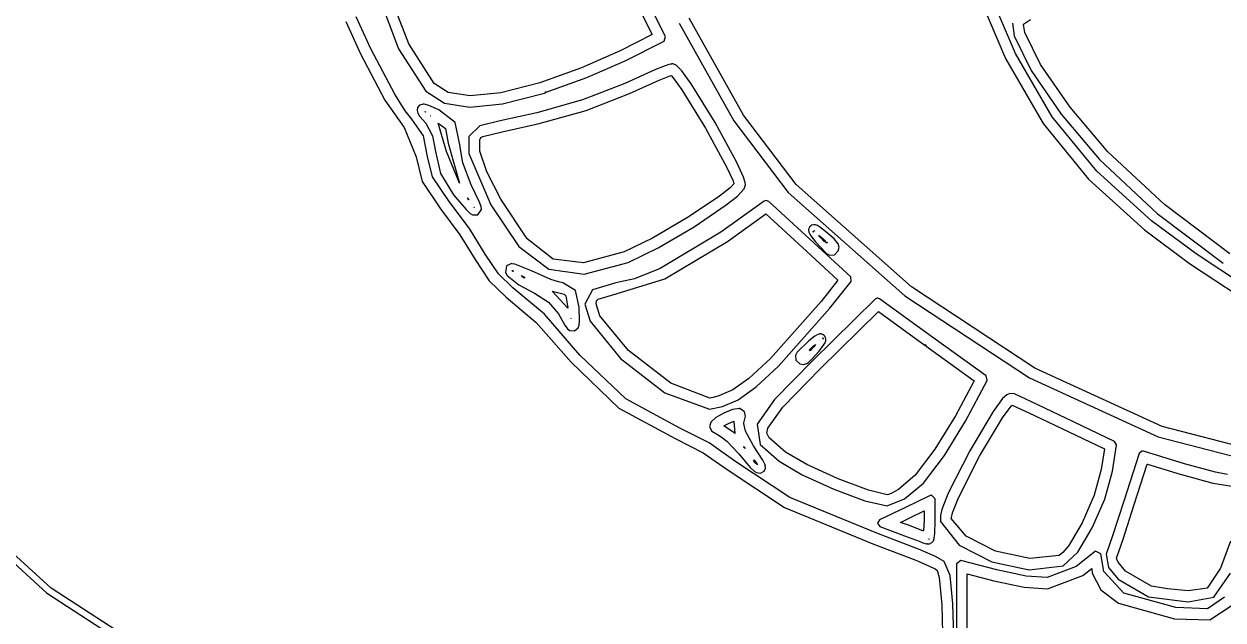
# Model space of a CAD drawing. Extents: x 23 to 528, y 384 to 592.
# Drawn here: x 437.21 to 465.47, y 411.45 to 425.49 of the extents above; entities that cross this region are included whole.
import ezdxf

# ---------------------------------------------------------------- set-up
doc = ezdxf.new("R2010")
doc.units = 0
doc.layers.get('0').update_dxf_attribs({"linetype": 'CONTINUOUS'})

msp = doc.modelspace()

# ---------------------------------------------------------------- linework, layer by layer
at = {"color": 0}
for p, q in [((459.56, 426.512), (460.34, 424.67)), ((460.576, 424.79), (459.807, 426.604)), ((445.558, 426.173), (446.042, 424.903)), ((446.282, 425.016), (445.809, 426.24)), ((451.563, 426.138), (452.018, 425.235)), ((452.332, 425.189), (451.795, 426.254)), ((444.796, 425.545), (445.146, 424.783)), ((445.389, 424.9), (445.043, 425.655)), ((454.166, 423.34), (452.889, 425.623)), ((460.767, 425.478), (460.929, 425.591)), ((452.656, 425.506), (453.94, 423.203)), ((460.506, 425.503), (460.548, 425.207)), ((460.749, 425.464), (460.76, 425.471)), ((460.756, 425.468), (460.749, 425.464)), ((460.76, 425.471), (460.756, 425.468)), ((460.767, 425.475), (460.767, 425.478)), ((460.767, 425.471), (460.767, 425.475)), ((460.798, 425.284), (460.767, 425.471)), ((461.172, 424.529), (460.798, 425.284)), ((446.878, 424.085), (446.282, 425.016)), ((452.018, 425.235), (451.263, 424.854)), ((451.379, 424.617), (452.296, 425.08)), ((452.296, 425.08), (452.332, 425.189)), ((460.548, 425.207), (460.95, 424.392)), ((445.146, 424.783), (445.721, 423.693)), ((445.953, 423.831), (445.389, 424.9)), ((446.042, 424.903), (446.684, 423.905)), ((451.263, 424.854), (450.353, 424.455)), ((461.444, 423.298), (460.576, 424.79)), ((450.353, 424.455), (449.372, 424.102)), ((450.476, 424.222), (451.379, 424.617)), ((452.325, 424.501), (452.078, 424.402)), ((452.409, 424.529), (452.325, 424.501)), ((452.466, 424.54), (452.409, 424.529)), ((452.469, 424.54), (452.466, 424.54)), ((452.476, 424.543), (452.469, 424.54)), ((452.48, 424.543), (452.476, 424.543)), ((452.483, 424.543), (452.476, 424.543)), ((452.476, 424.543), (452.48, 424.543)), ((452.487, 424.543), (452.483, 424.543)), ((452.49, 424.543), (452.487, 424.543)), ((452.487, 424.543), (452.487, 424.543)), ((452.501, 424.543), (452.49, 424.543)), ((452.522, 424.536), (452.501, 424.543)), ((452.526, 424.536), (452.522, 424.536)), ((452.579, 424.519), (452.526, 424.536)), ((452.624, 424.48), (452.579, 424.519)), ((452.716, 424.385), (452.624, 424.48)), ((460.34, 424.67), (461.232, 423.143)), ((461.864, 423.524), (461.172, 424.529)), ((449.499, 423.87), (450.476, 424.222)), ((452.078, 424.402), (451.369, 424.085)), ((451.481, 423.845), (452.18, 424.159)), ((452.18, 424.159), (452.416, 424.254)), ((452.416, 424.254), (452.466, 424.272)), ((452.466, 424.272), (452.515, 424.219)), ((452.515, 424.219), (452.72, 423.933)), ((452.935, 424.078), (452.716, 424.385)), ((460.95, 424.392), (461.656, 423.362)), ((446.684, 423.905), (447.121, 423.623)), ((447.213, 423.87), (446.878, 424.085)), ((447.728, 423.792), (447.213, 423.87)), ((448.448, 423.866), (447.728, 423.792)), ((449.372, 424.102), (448.448, 423.866)), ((448.493, 423.605), (449.449, 423.848)), ((449.449, 423.848), (449.485, 423.859)), ((449.485, 423.859), (449.52, 423.884)), ((449.52, 423.884), (449.499, 423.87)), ((451.369, 424.085), (450.377, 423.7)), ((450.462, 423.45), (451.481, 423.845)), ((452.72, 423.933), (453.277, 423.033)), ((453.503, 423.168), (452.935, 424.078)), ((445.721, 423.693), (446.176, 423.044)), ((446.197, 423.439), (445.953, 423.831)), ((446.536, 423.573), (446.49, 423.517)), ((446.595, 423.591), (446.536, 423.573)), ((446.617, 423.598), (446.595, 423.591)), ((446.62, 423.598), (446.617, 423.598)), ((446.624, 423.598), (446.62, 423.598)), ((446.627, 423.598), (446.624, 423.598)), ((446.631, 423.598), (446.627, 423.598)), ((446.638, 423.594), (446.631, 423.598)), ((446.645, 423.594), (446.638, 423.594)), ((446.673, 423.591), (446.645, 423.594)), ((446.754, 423.563), (446.673, 423.591)), ((446.987, 423.46), (446.754, 423.563)), ((447.121, 423.623), (447.724, 423.527)), ((447.724, 423.527), (448.493, 423.605)), ((450.377, 423.7), (449.301, 423.393)), ((446.352, 423.242), (446.197, 423.439)), ((446.49, 423.517), (446.476, 423.45)), ((446.476, 423.45), (446.493, 423.386)), ((446.493, 423.386), (446.536, 423.316)), ((446.536, 423.316), (446.684, 423.15)), ((446.663, 423.422), (446.673, 423.418)), ((446.666, 423.418), (446.663, 423.422)), ((446.673, 423.407), (446.666, 423.418)), ((446.673, 423.418), (446.673, 423.407)), ((446.797, 423.326), (446.8, 423.323)), ((446.8, 423.319), (446.797, 423.326)), ((446.8, 423.323), (446.8, 423.319)), ((447.372, 423.164), (446.987, 423.46)), ((449.301, 423.393), (448.433, 423.203)), ((449.358, 423.139), (450.462, 423.45)), ((455.411, 421.704), (454.166, 423.34)), ((462.492, 422.017), (461.444, 423.298)), ((461.656, 423.362), (462.562, 422.296)), ((462.753, 422.476), (461.864, 423.524)), ((446.176, 423.044), (446.458, 422.36)), ((446.627, 422.854), (446.352, 423.242)), ((446.684, 423.15), (446.839, 422.854)), ((446.977, 423.15), (447.146, 423.023)), ((447.174, 422.483), (446.977, 423.15)), ((447.146, 423.023), (447.213, 422.681)), ((447.477, 422.677), (447.372, 423.164)), ((447.954, 423.086), (447.7, 422.839)), ((448.433, 423.203), (447.954, 423.086)), ((448.486, 422.942), (449.358, 423.139)), ((453.277, 423.033), (453.778, 422.109)), ((454.011, 422.226), (453.503, 423.168)), ((453.94, 423.203), (455.221, 421.52)), ((461.232, 423.143), (462.301, 421.834)), ((446.723, 422.363), (446.627, 422.854)), ((446.839, 422.854), (446.913, 422.48)), ((447.7, 422.839), (447.7, 422.434)), ((447.954, 422.758), (447.978, 422.811)), ((447.957, 422.487), (447.954, 422.758)), ((447.978, 422.811), (448.024, 422.832)), ((448.024, 422.832), (448.486, 422.942)), ((446.913, 422.48), (447.026, 421.961)), ((447.474, 421.735), (447.174, 422.483)), ((447.213, 422.681), (447.474, 421.735)), ((447.559, 422.219), (447.477, 422.677)), ((447.7, 422.434), (448.215, 421.227)), ((448.12, 422.007), (447.957, 422.487)), ((464.093, 421.231), (462.753, 422.476)), ((446.458, 422.36), (446.599, 421.778)), ((446.842, 421.887), (446.723, 422.363)), ((447.749, 421.7), (447.559, 422.219)), ((454.166, 421.88), (454.011, 422.226)), ((462.562, 422.296), (463.92, 421.026)), ((447.234, 421.308), (446.842, 421.887)), ((447.026, 421.961), (447.333, 421.46)), ((448.448, 421.358), (448.12, 422.007)), ((453.778, 422.109), (453.923, 421.788)), ((454.205, 421.753), (454.166, 421.88)), ((463.786, 420.846), (462.492, 422.017)), ((446.599, 421.778), (447.029, 421.136)), ((447.943, 421.305), (447.749, 421.7)), ((453.856, 421.626), (453.605, 421.432)), ((453.944, 421.718), (453.856, 421.626)), ((453.923, 421.788), (453.944, 421.718)), ((454.025, 421.432), (454.187, 421.601)), ((454.187, 421.601), (454.216, 421.696)), ((454.216, 421.696), (454.205, 421.753)), ((458.128, 419.298), (455.411, 421.704)), ((462.301, 421.834), (463.621, 420.638)), ((447.71, 420.673), (447.234, 421.308)), ((447.333, 421.46), (447.636, 421.118)), ((447.664, 421.386), (447.675, 421.393)), ((447.696, 421.347), (447.664, 421.386)), ((447.675, 421.393), (447.696, 421.347)), ((447.985, 421.185), (447.943, 421.305)), ((449.072, 420.426), (448.448, 421.358)), ((453.605, 421.432), (452.868, 420.938)), ((454.66, 421.312), (453.637, 420.582)), ((453.76, 421.224), (454.025, 421.432)), ((454.706, 421.33), (454.66, 421.312)), ((454.766, 421.308), (454.706, 421.33)), ((455.729, 420.419), (454.766, 421.308)), ((455.221, 421.52), (457.969, 419.086)), ((447.029, 421.136), (447.488, 420.518)), ((447.636, 421.118), (447.731, 421.026)), ((447.731, 421.026), (447.784, 420.991)), ((447.784, 421.252), (447.781, 421.252)), ((447.781, 421.252), (447.784, 421.252)), ((447.784, 421.252), (447.784, 421.252)), ((447.816, 421.171), (447.82, 421.171)), ((447.82, 421.167), (447.816, 421.171)), ((447.82, 421.171), (447.82, 421.167)), ((447.911, 420.991), (447.993, 421.118)), ((447.985, 421.181), (447.985, 421.185)), ((447.985, 421.171), (447.985, 421.181)), ((447.993, 421.118), (447.985, 421.171)), ((447.985, 421.171), (447.985, 421.171)), ((448.215, 421.227), (448.874, 420.247)), ((453.005, 420.712), (453.76, 421.224)), ((463.92, 421.026), (465.473, 419.851)), ((465.628, 420.07), (464.093, 421.231)), ((447.784, 420.991), (447.911, 420.991)), ((452.868, 420.938), (452.028, 420.444)), ((453.792, 420.363), (454.695, 421.012)), ((454.695, 421.012), (455.549, 420.229)), ((455.754, 420.733), (455.739, 420.723)), ((455.761, 420.737), (455.754, 420.733)), ((455.764, 420.74), (455.761, 420.737)), ((455.782, 420.751), (455.764, 420.744)), ((455.764, 420.744), (455.764, 420.74)), ((455.821, 420.758), (455.782, 420.751)), ((455.824, 420.758), (455.821, 420.758)), ((455.835, 420.758), (455.824, 420.758)), ((455.838, 420.758), (455.835, 420.758)), ((455.87, 420.755), (455.838, 420.758)), ((455.912, 420.737), (455.87, 420.755)), ((455.962, 420.705), (455.912, 420.737)), ((464.834, 420.07), (463.786, 420.846)), ((447.488, 420.518), (447.844, 419.943)), ((448.084, 420.063), (447.71, 420.673)), ((452.155, 420.215), (453.005, 420.712)), ((453.637, 420.582), (452.208, 419.724)), ((455.708, 420.659), (455.701, 420.635)), ((455.701, 420.635), (455.708, 420.585)), ((455.711, 420.673), (455.708, 420.663)), ((455.708, 420.663), (455.708, 420.659)), ((455.708, 420.585), (455.722, 420.55)), ((455.715, 420.688), (455.711, 420.673)), ((455.711, 420.673), (455.711, 420.673)), ((455.722, 420.698), (455.715, 420.688)), ((455.725, 420.702), (455.722, 420.698)), ((455.722, 420.55), (455.754, 420.497)), ((455.729, 420.709), (455.725, 420.705)), ((455.725, 420.705), (455.725, 420.702)), ((455.732, 420.716), (455.729, 420.709)), ((455.739, 420.716), (455.732, 420.716)), ((455.739, 420.723), (455.739, 420.723)), ((455.739, 420.723), (455.739, 420.723)), ((455.739, 420.723), (455.739, 420.719)), ((455.739, 420.719), (455.739, 420.719)), ((455.739, 420.719), (455.739, 420.716)), ((455.754, 420.497), (455.863, 420.356)), ((455.803, 420.599), (455.828, 420.596)), ((455.807, 420.596), (455.803, 420.599)), ((455.81, 420.585), (455.807, 420.596)), ((455.807, 420.596), (455.807, 420.596)), ((455.814, 420.585), (455.81, 420.585)), ((455.828, 420.596), (455.814, 420.585)), ((455.814, 420.585), (455.814, 420.582)), ((455.814, 420.582), (455.814, 420.585)), ((455.814, 420.585), (455.814, 420.585)), ((455.835, 420.62), (455.845, 420.613)), ((455.838, 420.62), (455.835, 420.62)), ((455.845, 420.606), (455.838, 420.62)), ((455.845, 420.613), (455.845, 420.606)), ((455.944, 420.511), (455.997, 420.469)), ((455.983, 420.458), (455.944, 420.511)), ((456.103, 420.596), (455.962, 420.705)), ((456.075, 420.359), (455.983, 420.458)), ((455.997, 420.469), (456.099, 420.381)), ((456.304, 420.423), (456.103, 420.596)), ((463.621, 420.638), (464.682, 419.848)), ((448.874, 420.247), (449.58, 419.71)), ((449.686, 419.95), (449.072, 420.426)), ((452.028, 420.444), (451.358, 420.116)), ((451.45, 419.869), (452.155, 420.215)), ((452.318, 419.485), (453.792, 420.363)), ((455.549, 420.229), (456.392, 419.453)), ((456.696, 419.534), (455.729, 420.419)), ((455.863, 420.356), (456.128, 420.081)), ((456.099, 420.381), (456.075, 420.359)), ((456.11, 420.345), (456.142, 420.345)), ((456.12, 420.324), (456.11, 420.345)), ((456.149, 420.338), (456.12, 420.324)), ((456.124, 420.31), (456.124, 420.31)), ((456.124, 420.31), (456.124, 420.31)), ((456.142, 420.345), (456.145, 420.342)), ((456.145, 420.342), (456.149, 420.338)), ((456.371, 420.349), (456.304, 420.423)), ((456.399, 420.307), (456.371, 420.349)), ((456.42, 420.229), (456.399, 420.307)), ((456.403, 420.141), (456.42, 420.229)), ((447.844, 419.943), (448.179, 419.435)), ((448.395, 419.604), (448.084, 420.063)), ((450.398, 419.858), (449.686, 419.95)), ((451.358, 420.116), (450.398, 419.858)), ((456.128, 420.081), (456.205, 420.045)), ((456.205, 420.045), (456.315, 420.052)), ((456.315, 420.052), (456.403, 420.141)), ((465.977, 419.322), (464.834, 420.07)), ((448.73, 419.269), (448.395, 419.604)), ((448.585, 419.788), (448.56, 419.636)), ((448.56, 419.636), (448.603, 419.562)), ((448.67, 419.827), (448.585, 419.788)), ((448.702, 419.844), (448.67, 419.827)), ((448.67, 419.827), (448.67, 419.827)), ((448.709, 419.844), (448.702, 419.844)), ((448.716, 419.841), (448.709, 419.844)), ((448.783, 419.83), (448.716, 419.841)), ((448.716, 419.841), (448.716, 419.841)), ((448.726, 419.668), (448.719, 419.679)), ((448.719, 419.679), (448.723, 419.679)), ((448.723, 419.679), (448.744, 419.675)), ((448.737, 419.657), (448.726, 419.668)), ((448.751, 419.668), (448.737, 419.657)), ((448.744, 419.675), (448.751, 419.668)), ((449.171, 419.671), (448.783, 419.83)), ((449.629, 419.47), (449.171, 419.671)), ((449.58, 419.71), (450.416, 419.597)), ((450.416, 419.597), (451.45, 419.869)), ((452.208, 419.724), (451.598, 419.481)), ((464.682, 419.848), (465.829, 419.093)), ((448.179, 419.435), (448.578, 419.051)), ((448.603, 419.562), (448.878, 419.343)), ((448.878, 419.343), (449.248, 419.149)), ((448.927, 419.559), (449.012, 419.523)), ((448.984, 419.509), (448.927, 419.559)), ((449.005, 419.502), (448.984, 419.509)), ((449.012, 419.523), (449.005, 419.502)), ((449.813, 419.414), (449.629, 419.47)), ((449.915, 419.393), (449.813, 419.414)), ((450.208, 419.213), (449.915, 419.393)), ((451.164, 419.393), (450.61, 419.227)), ((451.598, 419.481), (451.164, 419.393)), ((451.168, 419.128), (452.318, 419.485)), ((456.392, 419.453), (455.997, 418.952)), ((456.202, 418.79), (456.703, 419.421)), ((456.703, 419.421), (456.696, 419.534)), ((448.578, 419.051), (449.287, 418.458)), ((449.478, 418.648), (448.73, 419.269)), ((449.248, 419.149), (449.573, 418.934)), ((449.658, 419.195), (449.915, 419.132)), ((450.032, 418.797), (449.658, 419.195)), ((449.915, 419.132), (449.947, 419.125)), ((449.947, 419.125), (449.979, 419.082)), ((449.979, 419.082), (450.032, 418.804)), ((450.296, 418.814), (450.208, 419.213)), ((450.61, 419.227), (450.434, 418.888)), ((450.748, 419.005), (451.168, 419.128)), ((457.969, 419.086), (460.908, 417.153)), ((461.038, 417.382), (458.128, 419.298)), ((449.573, 418.934), (449.809, 418.659)), ((450.032, 418.804), (450.032, 418.797)), ((450.303, 418.493), (450.296, 418.814)), ((450.434, 418.888), (450.557, 418.49)), ((450.695, 418.892), (450.705, 418.962)), ((450.786, 418.61), (450.695, 418.892)), ((450.705, 418.962), (450.748, 419.005)), ((455.997, 418.952), (454.808, 417.611)), ((454.995, 417.428), (456.202, 418.79)), ((457.271, 419.008), (455.789, 417.544)), ((457.323, 419.029), (457.271, 419.008)), ((457.323, 419.033), (457.323, 419.029)), ((457.323, 419.029), (457.331, 419.033)), ((457.331, 419.033), (457.323, 419.033)), ((457.376, 419.015), (457.323, 419.029)), ((458.629, 418.105), (457.376, 419.015)), ((450.314, 417.689), (449.478, 418.648)), ((449.809, 418.659), (449.961, 418.391)), ((450.099, 418.557), (450.099, 418.553)), ((450.099, 418.553), (450.099, 418.557)), ((450.293, 418.391), (450.303, 418.493)), ((450.557, 418.49), (451.273, 417.604)), ((451.457, 417.795), (450.786, 418.61)), ((455.976, 417.361), (457.348, 418.715)), ((457.348, 418.715), (458.452, 417.911)), ((449.287, 418.458), (450.106, 417.523)), ((449.961, 418.391), (450.021, 418.31)), ((450.021, 418.31), (450.074, 418.271)), ((450.074, 418.271), (450.19, 418.26)), ((450.19, 418.26), (450.271, 418.331)), ((450.271, 418.331), (450.293, 418.391)), ((455.708, 418.024), (455.433, 417.759)), ((455.849, 418.133), (455.708, 418.024)), ((455.81, 417.897), (455.863, 417.936)), ((455.863, 417.936), (455.824, 417.883)), ((455.902, 418.165), (455.849, 418.133)), ((455.941, 418.183), (455.902, 418.165)), ((455.969, 418.183), (455.941, 418.183)), ((455.951, 418.038), (455.951, 418.038)), ((455.951, 417.784), (456.057, 417.925)), ((455.972, 418.186), (455.969, 418.183)), ((455.986, 418.186), (455.972, 418.186)), ((455.993, 418.186), (455.986, 418.186)), ((456.008, 418.183), (455.993, 418.186)), ((456.011, 418.183), (455.997, 418.186)), ((455.997, 418.186), (456.008, 418.183)), ((456.015, 418.179), (456.011, 418.183)), ((456.011, 418.183), (456.011, 418.183)), ((456.018, 418.179), (456.015, 418.179)), ((456.036, 418.176), (456.018, 418.179)), ((456.053, 418.169), (456.036, 418.176)), ((456.036, 418.091), (456.046, 418.08)), ((456.039, 418.091), (456.036, 418.091)), ((456.039, 418.088), (456.039, 418.091)), ((456.043, 418.084), (456.039, 418.088)), ((456.046, 418.08), (456.043, 418.084)), ((456.043, 418.084), (456.043, 418.084)), ((456.046, 418.08), (456.046, 418.066)), ((456.046, 418.077), (456.046, 418.08)), ((456.046, 418.07), (456.046, 418.077)), ((456.046, 418.066), (456.046, 418.07)), ((456.046, 418.07), (456.046, 418.07)), ((456.057, 418.165), (456.053, 418.169)), ((456.061, 418.162), (456.057, 418.165)), ((456.057, 417.925), (456.092, 417.975)), ((456.061, 418.158), (456.061, 418.162)), ((456.061, 418.162), (456.061, 418.162)), ((456.061, 418.155), (456.061, 418.158)), ((456.061, 418.158), (456.061, 418.158)), ((456.075, 418.148), (456.061, 418.155)), ((456.078, 418.144), (456.075, 418.148)), ((456.075, 418.148), (456.075, 418.148)), ((456.089, 418.13), (456.078, 418.144)), ((456.089, 418.126), (456.089, 418.13)), ((456.092, 418.123), (456.089, 418.126)), ((456.096, 418.119), (456.092, 418.123)), ((456.092, 417.975), (456.103, 418.006)), ((456.096, 418.116), (456.096, 418.119)), ((456.103, 418.105), (456.096, 418.116)), ((456.103, 418.102), (456.103, 418.105)), ((456.11, 418.059), (456.103, 418.102)), ((456.103, 418.006), (456.106, 418.017)), ((456.106, 418.017), (456.11, 418.059)), ((456.106, 418.017), (456.106, 418.017)), ((458.452, 417.911), (458.452, 417.936)), ((458.452, 417.936), (458.474, 417.897)), ((459.885, 417.199), (458.629, 418.105)), ((451.393, 416.659), (450.314, 417.689)), ((452.459, 417.029), (451.457, 417.795)), ((455.433, 417.759), (455.397, 417.682)), ((455.397, 417.682), (455.404, 417.569)), ((455.715, 417.805), (455.81, 417.897)), ((455.718, 417.802), (455.715, 417.805)), ((455.739, 417.788), (455.718, 417.802)), ((455.824, 417.883), (455.739, 417.788)), ((455.775, 417.583), (455.951, 417.784)), ((458.474, 417.897), (459.602, 417.082)), ((450.106, 417.523), (451.231, 416.44)), ((451.273, 417.604), (452.318, 416.796)), ((454.808, 417.611), (454.293, 417.139)), ((454.466, 416.937), (454.995, 417.428)), ((455.789, 417.544), (454.9, 416.645)), ((455.097, 416.465), (455.976, 417.361)), ((455.404, 417.569), (455.493, 417.481)), ((455.493, 417.481), (455.581, 417.467)), ((455.581, 417.467), (455.662, 417.488)), ((455.662, 417.488), (455.701, 417.516)), ((455.701, 417.516), (455.775, 417.583)), ((464.033, 416.01), (461.038, 417.382)), ((432.199, 417.142), (437.748, 412.087)), ((437.857, 412.2), (432.329, 417.23)), ((454.293, 417.139), (453.919, 416.867)), ((459.602, 417.082), (459.165, 416.26)), ((459.398, 416.133), (459.909, 417.093)), ((459.909, 417.096), (459.885, 417.199)), ((459.909, 417.093), (459.909, 417.096)), ((460.908, 417.153), (463.945, 415.763)), ((452.318, 416.796), (453.369, 416.415)), ((453.379, 416.676), (452.459, 417.029)), ((453.919, 416.867), (453.591, 416.726)), ((454.043, 416.638), (454.466, 416.937)), ((460.442, 416.786), (460.375, 416.754)), ((460.449, 416.789), (460.442, 416.786)), ((460.442, 416.786), (460.449, 416.789)), ((460.446, 416.786), (460.442, 416.786)), ((460.558, 416.775), (460.446, 416.786)), ((452.67, 415.964), (451.393, 416.659)), ((453.454, 416.687), (453.379, 416.676)), ((453.591, 416.726), (453.454, 416.687)), ((453.676, 416.479), (454.043, 416.638)), ((454.9, 416.645), (454.494, 416.059)), ((460.276, 416.662), (460.054, 416.362)), ((460.375, 416.754), (460.276, 416.662)), ((460.474, 416.486), (460.502, 416.511)), ((460.502, 416.511), (460.894, 416.327)), ((460.954, 416.588), (460.558, 416.775)), ((461.768, 416.2), (460.954, 416.588)), ((451.231, 416.44), (452.575, 415.713)), ((453.369, 416.415), (453.676, 416.479)), ((453.521, 416.221), (453.397, 416.112)), ((453.707, 416.317), (453.521, 416.221)), ((453.912, 416.405), (453.707, 416.317)), ((454.085, 416.429), (453.912, 416.405)), ((454.074, 416.429), (454.067, 416.429)), ((454.067, 416.429), (454.085, 416.429)), ((454.085, 416.429), (454.074, 416.429)), ((454.194, 416.355), (454.081, 416.429)), ((454.081, 416.429), (454.085, 416.429)), ((454.177, 416.094), (454.219, 416.246)), ((454.219, 416.246), (454.194, 416.355)), ((454.741, 415.971), (455.097, 416.465)), ((459.165, 416.26), (458.682, 415.47)), ((460.054, 416.362), (459.5, 415.435)), ((459.729, 415.304), (460.273, 416.214)), ((460.273, 416.214), (460.474, 416.486)), ((460.894, 416.327), (461.656, 415.964)), ((453.358, 415.622), (452.67, 415.964)), ((453.397, 416.112), (453.372, 415.999)), ((453.372, 415.999), (453.422, 415.897)), ((453.707, 416.024), (453.817, 416.08)), ((453.951, 415.854), (453.707, 416.024)), ((453.817, 416.08), (453.94, 416.13)), ((453.94, 416.13), (453.965, 415.84)), ((454.177, 416.08), (454.177, 416.094)), ((454.177, 416.094), (454.177, 416.094)), ((454.184, 416.034), (454.177, 416.08)), ((454.216, 415.893), (454.184, 416.034)), ((454.494, 416.059), (454.561, 415.579)), ((454.72, 415.847), (454.741, 415.971)), ((458.904, 415.322), (459.398, 416.133)), ((461.656, 415.964), (462.675, 415.477)), ((462.911, 415.657), (461.768, 416.2)), ((467.025, 415.234), (464.033, 416.01)), ((452.575, 415.713), (453.217, 415.389)), ((453.422, 415.897), (453.559, 415.816)), ((453.559, 415.816), (453.64, 415.766)), ((453.64, 415.766), (453.775, 415.66)), ((453.775, 415.66), (454.057, 415.361)), ((453.965, 415.84), (453.951, 415.854)), ((454.402, 415.548), (454.216, 415.893)), ((454.773, 415.738), (454.72, 415.847)), ((455.161, 415.403), (454.773, 415.738)), ((462.957, 415.572), (462.911, 415.657)), ((463.945, 415.763), (466.986, 414.973)), ((453.217, 415.389), (453.806, 414.976)), ((453.986, 415.177), (453.358, 415.622)), ((454.173, 415.523), (454.184, 415.533)), ((454.212, 415.488), (454.173, 415.523)), ((454.184, 415.533), (454.212, 415.488)), ((454.628, 415.212), (454.402, 415.548)), ((454.561, 415.579), (455.006, 415.188)), ((455.665, 415.114), (455.161, 415.403)), ((458.682, 415.47), (458.216, 414.86)), ((459.5, 415.435), (458.996, 414.436)), ((462.675, 415.477), (462.598, 414.994)), ((462.862, 414.951), (462.957, 415.569)), ((462.957, 415.569), (462.957, 415.572)), ((463.49, 415.371), (463.13, 414.246)), ((463.557, 415.428), (463.49, 415.371)), ((463.561, 415.428), (463.557, 415.428)), ((463.596, 415.424), (463.561, 415.428)), ((464.562, 415.128), (463.596, 415.424)), ((455.263, 414.334), (453.986, 415.177)), ((454.057, 415.361), (454.328, 415.04)), ((454.402, 415.205), (454.417, 415.209)), ((454.448, 415.152), (454.402, 415.205)), ((454.417, 415.209), (454.424, 415.223)), ((454.424, 415.223), (454.484, 415.131)), ((454.498, 415.107), (454.448, 415.152)), ((454.484, 415.131), (454.498, 415.107)), ((454.678, 415.107), (454.628, 415.212)), ((454.678, 415.103), (454.678, 415.107)), ((454.685, 415.029), (454.678, 415.103)), ((454.678, 415.103), (454.681, 415.092)), ((454.681, 415.092), (454.678, 415.103)), ((455.006, 415.188), (455.553, 414.867)), ((456.399, 414.775), (455.665, 415.114)), ((458.41, 414.676), (458.904, 415.322)), ((459.239, 414.327), (459.729, 415.304)), ((463.377, 414.168), (463.684, 415.121)), ((463.624, 415.304), (463.624, 415.304)), ((463.624, 415.304), (463.628, 415.304)), ((463.628, 415.304), (463.624, 415.304)), ((463.684, 415.121), (463.688, 415.121)), ((463.688, 415.121), (464.485, 414.877)), ((465.289, 414.934), (464.562, 415.128)), ((453.806, 414.976), (455.133, 414.098)), ((454.328, 415.04), (454.424, 414.951)), ((454.424, 414.951), (454.473, 414.923)), ((454.473, 414.923), (454.572, 414.905)), ((454.572, 414.905), (454.656, 414.958)), ((454.656, 414.958), (454.685, 415.029)), ((455.553, 414.867), (456.3, 414.532)), ((458.216, 414.86), (457.821, 414.524)), ((462.598, 414.994), (462.432, 414.39)), ((462.682, 414.299), (462.862, 414.951)), ((464.485, 414.877), (464.488, 414.877)), ((464.488, 414.877), (465.229, 414.676)), ((465.575, 414.874), (465.289, 414.934)), ((456.3, 414.532), (457.031, 414.256)), ((457.112, 414.51), (456.399, 414.775)), ((457.821, 414.524), (457.648, 414.429)), ((457.966, 414.302), (458.41, 414.676)), ((465.229, 414.676), (465.734, 414.591)), ((457.309, 413.494), (455.263, 414.334)), ((457.031, 414.256), (457.553, 414.136)), ((457.553, 414.401), (457.112, 414.51)), ((457.585, 414.408), (457.553, 414.401)), ((457.553, 414.136), (457.966, 414.302)), ((457.648, 414.429), (457.585, 414.408)), ((458.569, 414.38), (457.987, 414.098)), ((458.601, 414.39), (458.569, 414.38)), ((458.601, 414.39), (458.593, 414.387)), ((458.593, 414.387), (458.601, 414.39)), ((458.685, 414.306), (458.601, 414.39)), ((458.685, 413.791), (458.685, 414.306)), ((458.996, 414.436), (458.844, 414.052)), ((459.098, 413.971), (459.239, 414.327)), ((462.432, 414.39), (462.153, 413.738)), ((462.386, 413.618), (462.682, 414.299)), ((463.13, 414.246), (462.862, 413.431)), ((455.133, 414.098), (457.218, 413.24)), ((457.987, 414.098), (457.373, 413.805)), ((458.103, 413.865), (458.424, 414.02)), ((458.424, 414.02), (458.424, 413.791)), ((458.844, 414.052), (458.809, 413.907)), ((459.07, 413.861), (459.098, 413.971)), ((463.116, 413.357), (463.377, 414.168)), ((457.373, 413.805), (457.327, 413.727)), ((457.327, 413.727), (457.38, 413.653)), ((457.87, 413.748), (458.103, 413.865)), ((458.054, 413.681), (457.87, 413.748)), ((458.396, 413.551), (458.054, 413.681)), ((458.424, 413.791), (458.414, 413.547)), ((458.675, 413.477), (458.685, 413.791)), ((458.809, 413.907), (458.812, 413.766)), ((458.812, 413.766), (459.253, 413.209)), ((459.066, 413.84), (459.07, 413.861)), ((459.415, 413.424), (459.066, 413.84)), ((462.153, 413.738), (461.836, 413.202)), ((458.332, 413.106), (457.309, 413.494)), ((457.38, 413.653), (457.962, 413.434)), ((457.962, 413.434), (458.308, 413.304)), ((458.414, 413.547), (458.396, 413.551)), ((458.661, 413.381), (458.675, 413.477)), ((460.11, 413.071), (459.415, 413.424)), ((462.051, 413.05), (462.386, 413.618)), ((462.862, 413.431), (462.717, 412.997)), ((457.218, 413.24), (458.227, 412.859)), ((458.308, 413.304), (458.421, 413.262)), ((458.692, 412.948), (458.332, 413.106)), ((458.421, 413.262), (458.481, 413.244)), ((458.481, 413.244), (458.551, 413.244)), ((458.481, 413.244), (458.495, 413.24)), ((458.495, 413.24), (458.481, 413.244)), ((458.53, 413.36), (458.541, 413.35)), ((458.534, 413.357), (458.53, 413.36)), ((458.541, 413.35), (458.534, 413.357)), ((458.551, 413.244), (458.608, 413.272)), ((458.608, 413.272), (458.643, 413.318)), ((458.643, 413.318), (458.661, 413.371)), ((458.661, 413.374), (458.661, 413.381)), ((458.661, 413.371), (458.661, 413.374)), ((459.253, 413.209), (460.022, 412.821)), ((461.836, 413.202), (461.694, 413.039)), ((462.961, 412.905), (463.116, 413.357)), ((465.649, 413.304), (465.409, 412.669)), ((458.227, 412.859), (458.572, 412.708)), ((458.9, 412.831), (458.692, 412.948)), ((459.041, 412.496), (458.9, 412.831)), ((459.288, 412.852), (459.186, 412.775)), ((460.142, 412.63), (459.288, 412.852)), ((460.022, 412.821), (460.901, 412.63)), ((460.918, 412.898), (460.11, 413.071)), ((461.61, 412.969), (460.918, 412.898)), ((461.694, 413.039), (461.61, 412.969)), ((461.705, 412.725), (462.051, 413.05)), ((462.463, 413.068), (462.008, 412.708)), ((462.594, 413.011), (462.463, 413.068)), ((462.657, 412.591), (462.594, 413.011)), ((462.717, 412.997), (462.77, 412.683)), ((462.964, 412.884), (462.961, 412.905)), ((462.996, 412.814), (462.964, 412.884)), ((458.572, 412.708), (458.685, 412.651)), ((458.685, 412.651), (458.717, 412.63)), ((458.717, 412.63), (458.724, 412.627)), ((458.724, 412.627), (458.728, 412.623)), ((458.728, 412.623), (458.745, 412.591)), ((458.731, 412.623), (458.735, 412.619)), ((458.735, 412.619), (458.731, 412.623)), ((458.745, 412.591), (458.78, 412.447)), ((459.186, 412.775), (459.186, 405.31)), ((459.444, 405.458), (459.444, 412.538)), ((459.444, 412.538), (460.072, 412.376)), ((460.83, 412.482), (460.142, 412.63)), ((460.901, 412.63), (461.705, 412.725)), ((462.008, 412.708), (461.327, 412.447)), ((462.164, 412.5), (462.375, 412.665)), ((462.375, 412.665), (462.389, 412.556)), ((462.389, 412.556), (462.587, 412.161)), ((463.134, 412.083), (462.657, 412.591)), ((462.77, 412.683), (463, 412.408)), ((463.173, 412.602), (462.996, 412.814)), ((463.783, 412.249), (463.173, 412.602)), ((465.409, 412.669), (465.099, 412.203)), ((465.25, 411.984), (465.645, 412.552)), ((458.78, 412.447), (458.84, 411.808)), ((459.105, 411.829), (459.041, 412.496)), ((460.072, 412.376), (460.784, 412.221)), ((461.327, 412.447), (460.83, 412.482)), ((461.335, 412.182), (462.164, 412.5)), ((463, 412.408), (463.712, 411.995)), ((437.748, 412.087), (444.119, 407.956)), ((444.204, 408.09), (437.857, 412.2)), ((460.784, 412.221), (461.335, 412.182)), ((462.587, 412.161), (463.003, 411.85)), ((464.361, 411.741), (463.134, 412.083)), ((463.712, 411.995), (464.647, 411.879)), ((464.164, 412.182), (463.783, 412.249)), ((464.651, 412.14), (464.164, 412.182)), ((464.647, 411.879), (465.25, 411.984)), ((465.099, 412.203), (464.651, 412.14)), ((465.504, 411.988), (465.106, 411.713)), ((458.84, 411.808), (458.869, 410.651)), ((459.137, 410.679), (459.105, 411.829)), ((463.003, 411.85), (464.326, 411.48)), ((465.106, 411.713), (464.361, 411.741)), ((465.159, 411.452), (465.684, 411.801)), ((464.326, 411.48), (465.159, 411.452))]:
    msp.add_line(p, q, dxfattribs=at)

doc.saveas('drawing.dxf')
